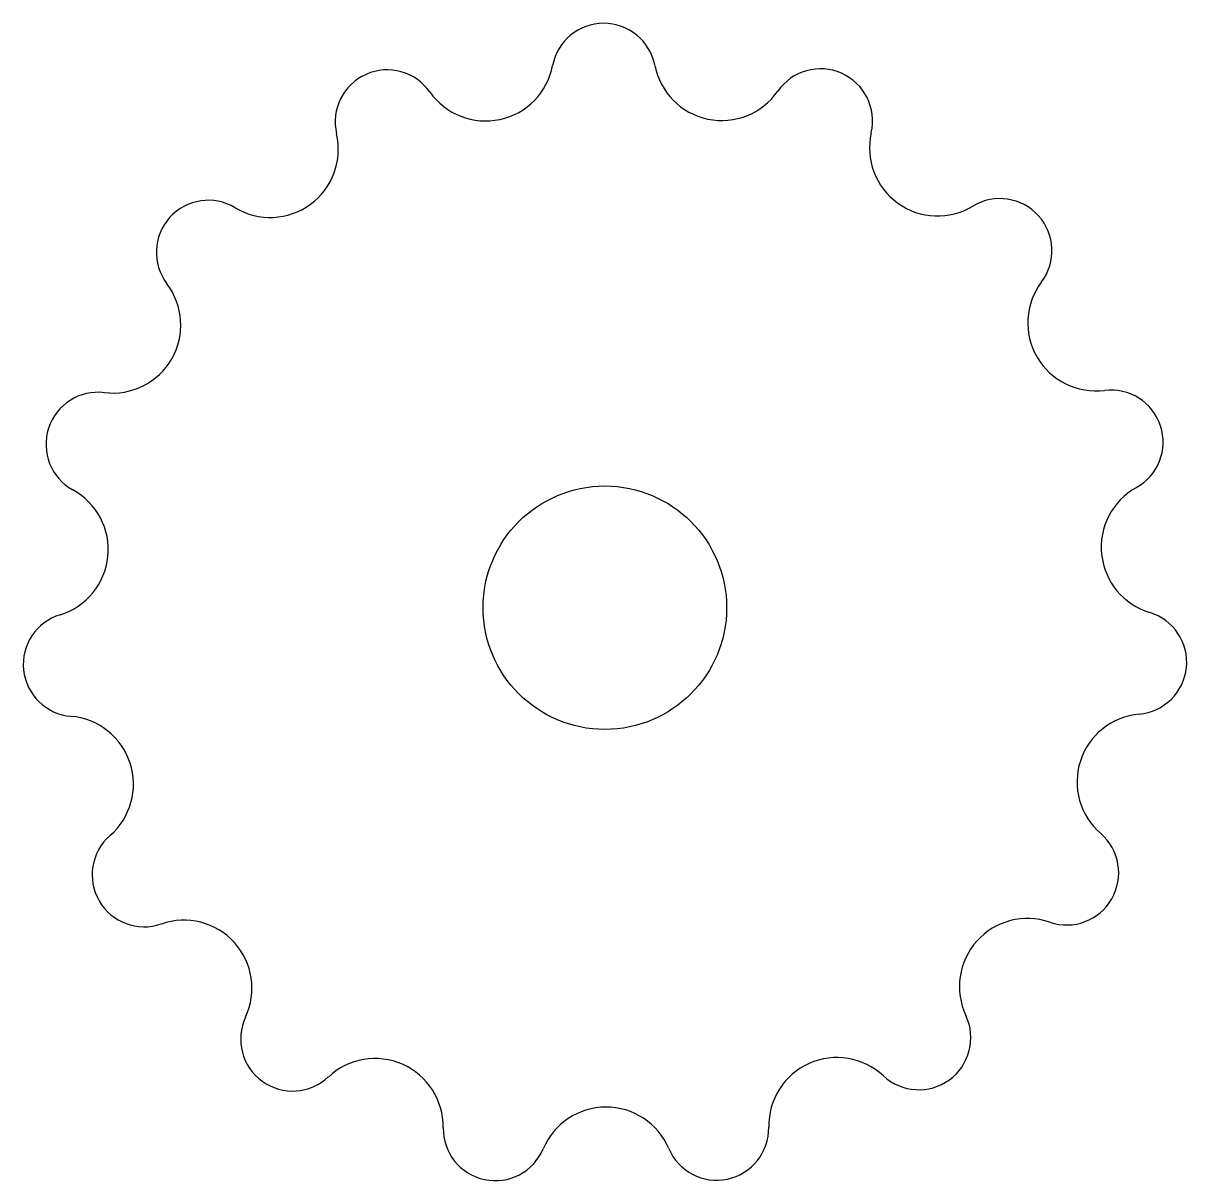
# Model space of a CAD drawing. Extents: x 42 to 147, y 10 to 115.
import ezdxf

# ---------------------------------------------------------------- set-up
doc = ezdxf.new("R2010")
doc.units = 0
doc.layers.get('0').update_dxf_attribs({"linetype": 'CONTINUOUS'})

msp = doc.modelspace()

# ---------------------------------------------------------------- linework, layer by layer
msp.add_circle((94.84, 61.88), 11)
for centre, radius, start, end in [((94.74, 110), 4.7, 11.043, 169.2005), ((75.18, 105.79), 4.7, 34.933, 193.2005), ((84.07, 112.02), 6.15, 215.0301, 349.2976), ((105.4, 112.06), 6.15, 190.946, 325.2976), ((114.32, 105.88), 4.7, 346.933, 145.2005), ((64.61, 103.3), 6.15, 239.0301, 13.2976), ((124.9, 103.43), 6.15, 167.0301, 301.2976), ((130.53, 94.15), 4.7, 323.043, 121.2005), ((59.02, 94), 4.7, 58.933, 217.2005), ((50.38, 87.43), 6.15, 263.0301, 37.2976), ((139.2, 87.62), 6.15, 142.946, 277.2976), ((49.05, 76.65), 4.7, 82.933, 241.2005), ((140.57, 76.85), 4.7, 298.933, 97.2005), ((43.83, 67.13), 6.15, 287.0301, 61.2976), ((145.83, 67.35), 6.15, 119.0301, 253.2976), ((47, 56.75), 4.7, 106.933, 265.2005), ((142.7, 56.95), 4.7, 274.933, 73.2005), ((46.1, 45.93), 6.15, 310.946, 85.2976), ((143.65, 46.14), 6.15, 95.0301, 229.2976), ((53.22, 37.74), 4.7, 131.043, 289.2005), ((136.56, 37.91), 4.7, 251.043, 49.2005), ((56.81, 27.49), 6.15, 335.0301, 109.2976), ((133.02, 27.65), 6.15, 70.946, 205.2976), ((66.64, 22.9), 4.7, 154.933, 313.2005), ((123.2, 23.02), 4.7, 227.043, 25.2005), ((74.08, 14.99), 6.15, 359.0301, 133.2976), ((115.8, 15.08), 6.15, 46.946, 181.2976), ((94.95, 10.6), 6.15, 23.1534, 157.2973), ((84.94, 14.8), 4.7, 178.933, 337.2005), ((104.94, 14.84), 4.7, 202.7723, 1.2005)]:
    msp.add_arc(centre, radius, start, end)

doc.saveas('drawing.dxf')
